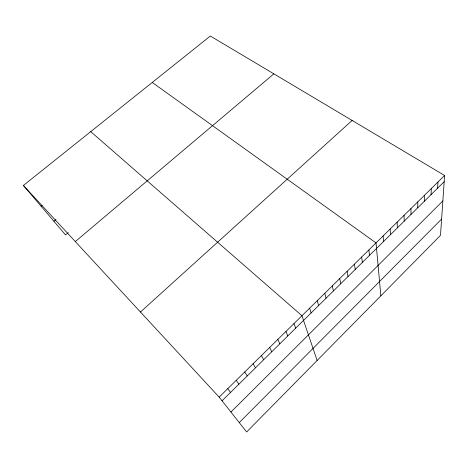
<?xml version="1.0" encoding="UTF-8"?>
<svg xmlns="http://www.w3.org/2000/svg" width="468" height="468" viewBox="0 0 468 468"><rect width="100%" height="100%" fill="white"/><g stroke="black" fill="none" stroke-linecap="round" stroke-linejoin="round"><path stroke-width="0.7" d="M417.719 207.81L417.789 201.854M424.406 201.211L424.57 195.191M431.046 194.665L431.297 188.575M437.633 188.165L437.972 182.011M444.6 175.494L440.487 235.351L246.648 431.97L219.159 397.121L23.4 185.457L210.331 36.03L444.6 175.494L219.159 397.121M239.265 422.61L441.605 219.088M230.94 412.056L442.851 200.912M222.054 400.795L444.173 181.719M140.464 312.033L352.135 120.451M75.307 241.587L273.856 73.85M68.293 232.614L65.538 234.918L23.4 185.457M53.896 221.259L55.996 219.521M41.061 206.189L42.155 205.3M152.258 82.456L376.026 242.91L380.864 295.829M90.733 131.637L301.954 315.725L317.117 360.495M227.758 388.668L230.513 392.453M236.281 380.285L238.902 384.181M244.735 371.978L247.221 375.974M253.118 363.735L255.469 367.842M261.431 355.569L263.648 359.775M269.673 347.467L271.756 351.772M277.846 339.429L279.805 343.84M285.948 331.461L287.785 335.971M293.986 323.563L295.694 328.162M309.629 308.184L311.103 312.969M317.24 300.702L318.603 305.575M324.792 293.278L326.038 298.233M332.286 285.913L333.421 290.956M339.721 278.6L340.745 283.731M347.092 271.352L348.011 276.559M354.411 264.157L355.224 269.445M361.67 257.02L362.384 262.39M368.878 249.935L369.486 255.382M383.122 235.936L383.526 241.535M390.16 229.016L390.47 234.684M397.145 222.148L397.355 227.893M404.083 215.333L404.194 221.148M410.962 208.564L410.98 214.449"/></g></svg>
